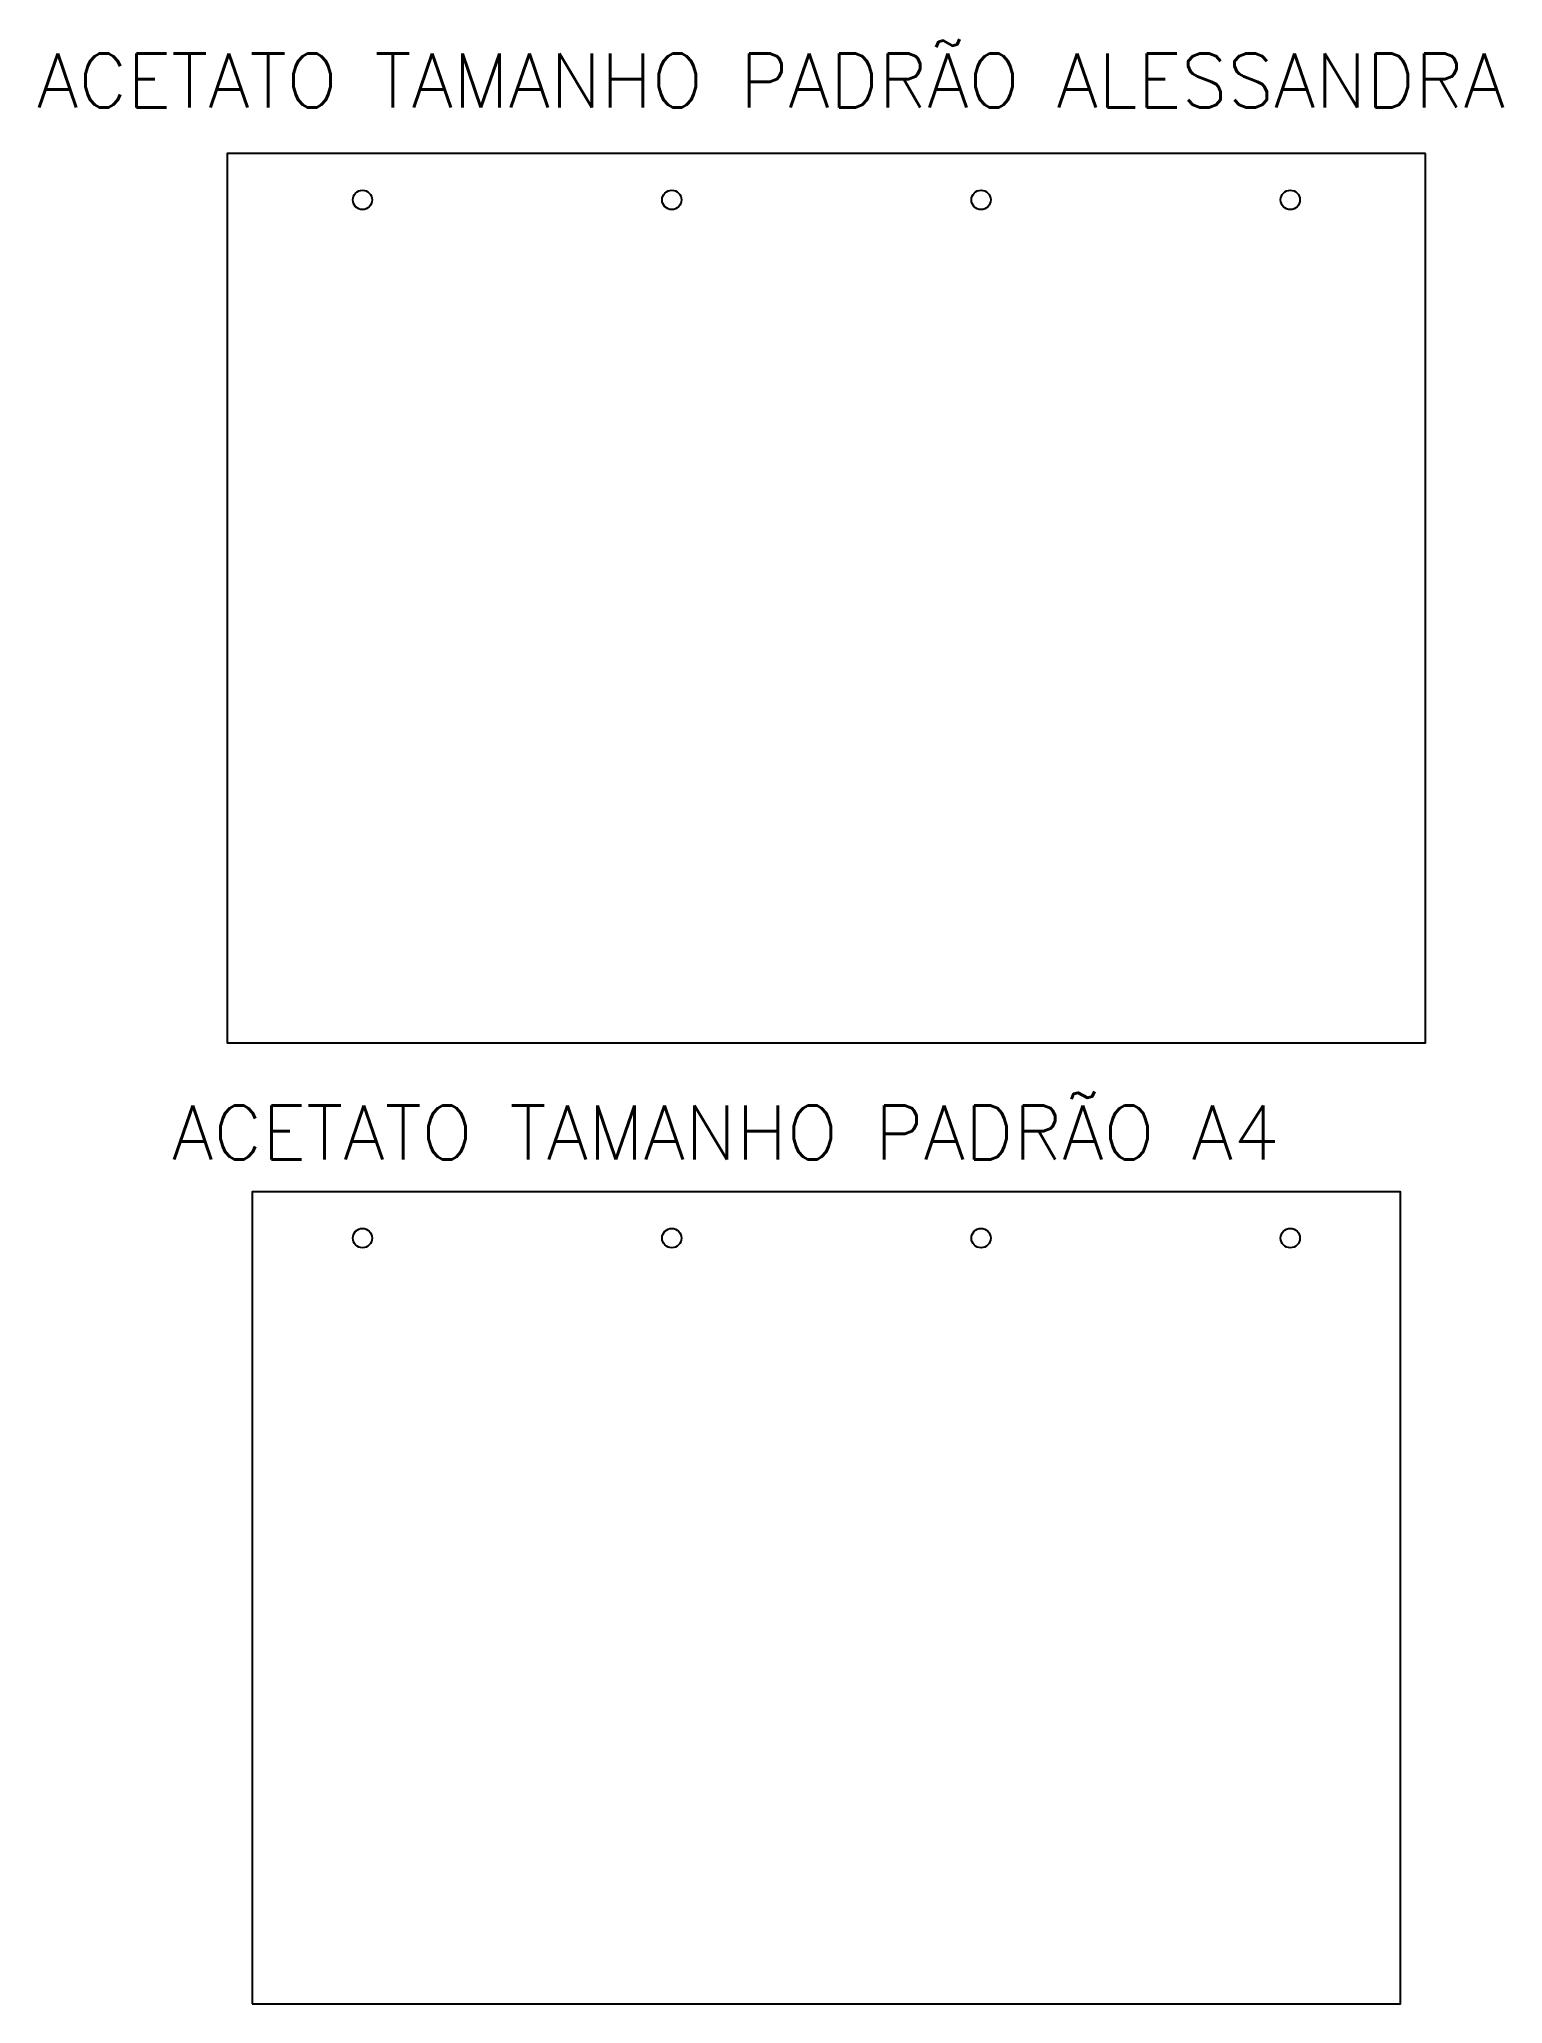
# Model space of a CAD drawing. Header units: millimetres. Extents: x 61099 to 61477, y 68646 to 69154.
import ezdxf

# ---------------------------------------------------------------- set-up
doc = ezdxf.new("R2010")
doc.units = ezdxf.units.MM
doc.layers.add('360_CORTE-EXT', color=3, linetype='Continuous')
doc.layers.add('360_CORTE-INT', color=5, linetype='Continuous')
doc.styles.get("Standard").update_dxf_attribs({"font": 'simplex8.shx'})

msp = doc.modelspace()

# ---------------------------------------------------------------- linework, layer by layer
at = {"layer": '360_CORTE-EXT'}
for points in [[(61457.25, 69124.35), (61147.25, 69124.35), (61147.25, 68894.35), (61457.25, 68894.35)], [(61153.75, 68645.85), (61450.75, 68645.85), (61450.75, 68855.85), (61153.75, 68855.85)]]:
    msp.add_lwpolyline(points, close=True, dxfattribs=at)
at = {"layer": '360_CORTE-INT'}
for centre in [(61182.25, 69112.35), (61262.25, 69112.35), (61342.25, 69112.35), (61422.25, 69112.35), (61182.25, 68843.85), (61262.25, 68843.85), (61342.25, 68843.85), (61422.25, 68843.85)]:
    msp.add_circle(centre, 2.5, dxfattribs=at)

# ---------------------------------------------------------------- texts
for s, p in [('ACETATO TAMANHO PADRÃO ALESSANDRA', (61098.05, 69136.27)), ('ACETATO TAMANHO PADRÃO A4', (61132.98, 68864.18))]:
    msp.add_text(s, height=13.9535).set_placement(p)

doc.saveas('drawing.dxf')
